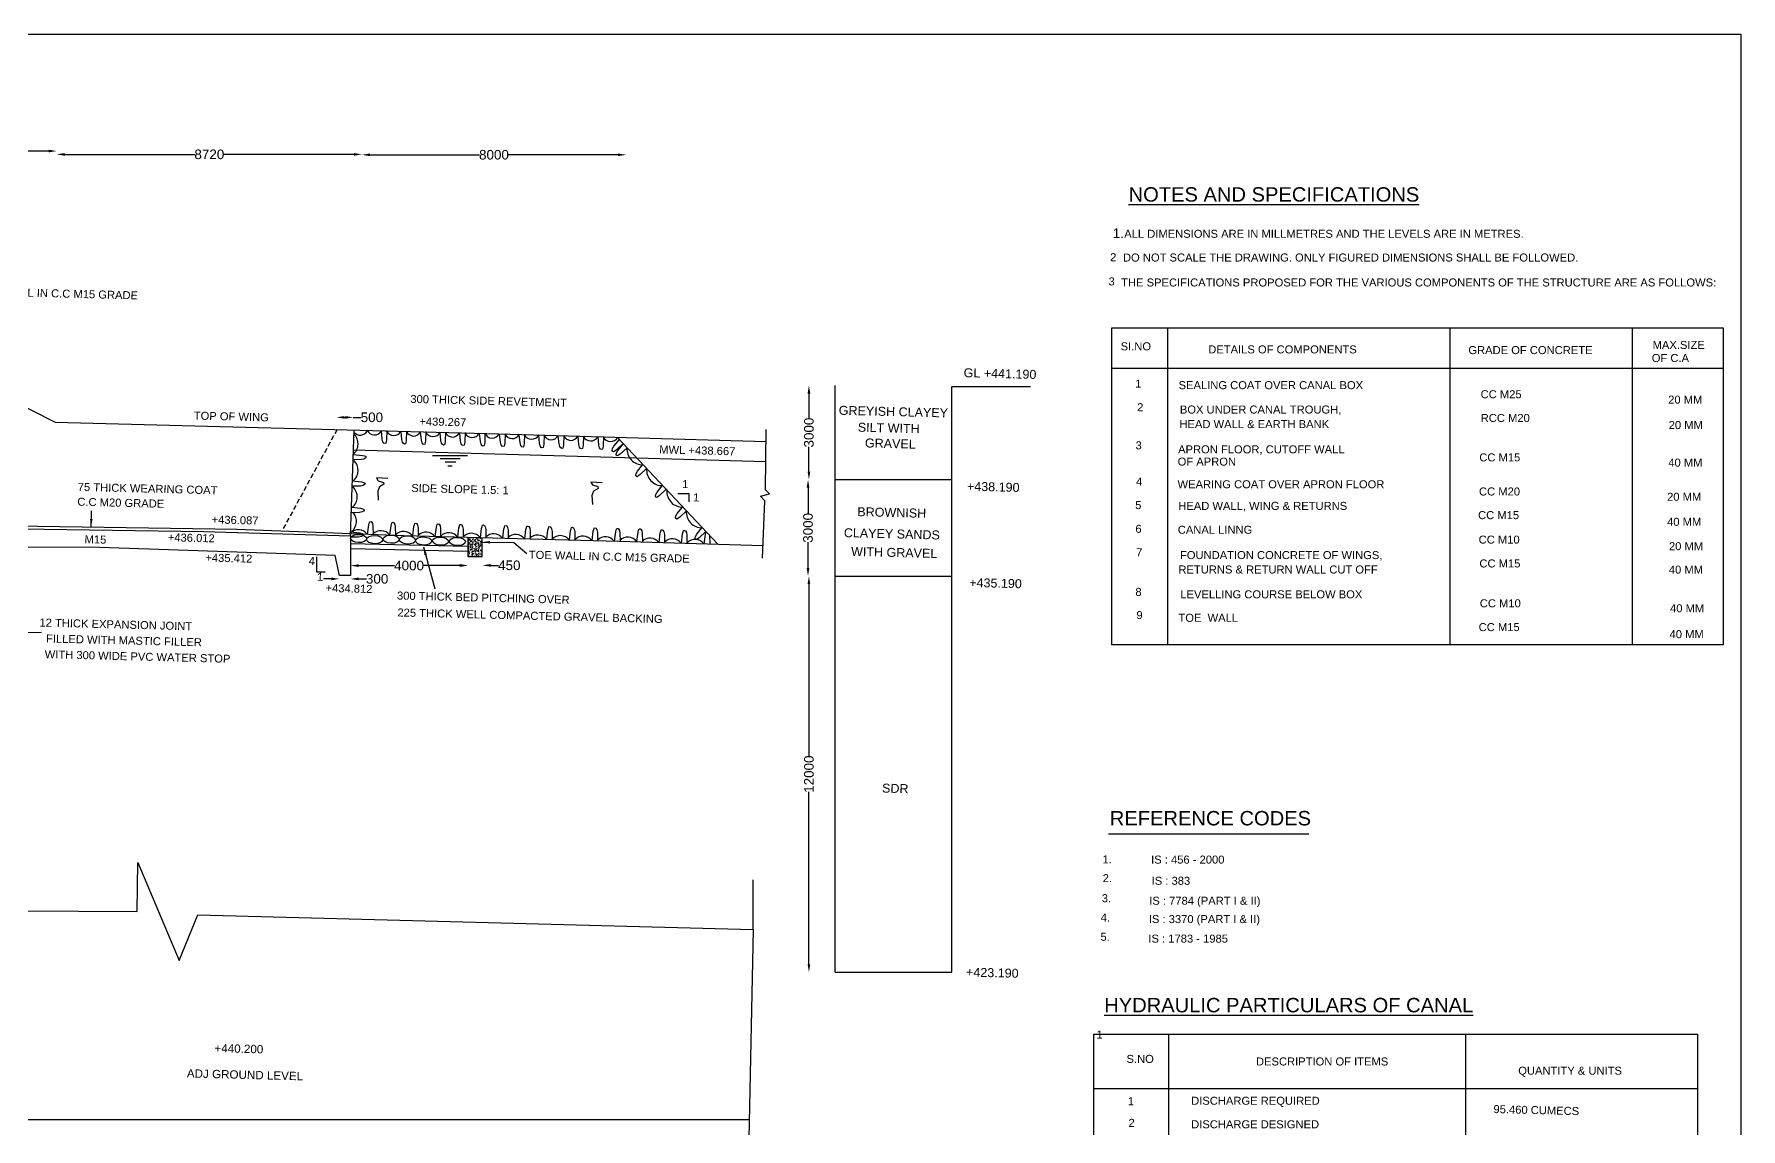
# Model space of a CAD drawing. Header units: millimetres. Extents: x 4403 to 145284, y 12011 to 109869.
# Drawn here: x 91969 to 145283, y 75667 to 109869 of the extents above; entities that cross this region are included whole.
import ezdxf

# ---------------------------------------------------------------- set-up
doc = ezdxf.new("R2010")
doc.units = ezdxf.units.MM
doc.header["$MEASUREMENT"] = 0
doc.linetypes.add('DASHED', pattern=[0.75, 0.5, -0.25])
for name, color, linetype in [('DIM', 7, 'Continuous'), ('DWG', 7, 'Continuous'), ('TEXT', 7, 'Continuous')]:
    doc.layers.add(name, color=color, linetype=linetype)
doc.styles.get("Standard").update_dxf_attribs({"font": 'arial.ttf'})
doc.dimstyles.new('Civil', dxfattribs={"dimtxt": 300, "dimasz": 250, "dimexe": 0.1, "dimexo": 0.0625, "dimgap": 0.09, "dimtad": 0, "dimdec": 0, "dimzin": 12, "dimdsep": 46, "dimtxsty": 'Standard', "dimcen": 0.1, "dimse1": 1, "dimse2": 1, "dimadec": 0, "dimazin": 2, "dimtfac": 1, "dimtdec": 0, "dimtofl": 0, "dimtmove": 0, "dimatfit": 3, "dimfxl": 1, "dimfrac": 1, "dimtolj": 1, "dimtzin": 0, "dimarcsym": 0})

# ---------------------------------------------------------------- blocks, each defined once
blk = doc.blocks.new('*D14')
at = {"layer": 'Defpoints', "color": 0, "transparency": 16777216}
for p in [(88809, 106607), (92674, 106607), (92674, 106216)]:
    blk.add_point(p, dxfattribs=at)
at = {"layer": 'DIM', "color": 0, "lineweight": -2, "transparency": 16777216}
for p, q in [((89059, 106216), (90294, 106216)), ((92424, 106216), (91189, 106216))]:
    blk.add_line(p, q, dxfattribs=at)
at = {"layer": 'DIM', "color": 0, "transparency": 16777216}
for points in [[(89059, 106258), (89059, 106175), (88809, 106216)], [(92424, 106258), (92424, 106175), (92674, 106216)]]:
    blk.add_solid(points, dxfattribs=at)
at = {"layer": 'DIM', "color": 0, "transparency": 16777216, "insert": (90741, 106216), "char_height": 300, "attachment_point": 5}
blk.add_mtext('\\A1;3820', dxfattribs=at)
blk = doc.blocks.new('*D15')
at = {"layer": 'Defpoints', "color": 0, "transparency": 16777216}
for p in [(92674, 106216), (102209, 106216), (102209, 106112)]:
    blk.add_point(p, dxfattribs=at)
at = {"layer": 'DIM', "color": 0, "lineweight": -2, "transparency": 16777216}
for p, q in [((92924, 106112), (96994, 106112)), ((101959, 106112), (97890, 106112))]:
    blk.add_line(p, q, dxfattribs=at)
at = {"layer": 'DIM', "color": 0, "transparency": 16777216}
for points in [[(92924, 106154), (92924, 106070), (92674, 106112)], [(101959, 106154), (101959, 106070), (102209, 106112)]]:
    blk.add_solid(points, dxfattribs=at)
at = {"layer": 'DIM', "color": 0, "transparency": 16777216, "insert": (97442, 106112), "char_height": 300, "attachment_point": 5}
blk.add_mtext('\\A1;8720', dxfattribs=at)
blk = doc.blocks.new('*D16')
at = {"layer": 'Defpoints', "color": 0, "transparency": 16777216}
for p in [(102209, 106216), (110457, 106216), (110457, 106099)]:
    blk.add_point(p, dxfattribs=at)
at = {"layer": 'DIM', "color": 0, "lineweight": -2, "transparency": 16777216}
for p, q in [((102459, 106099), (105885, 106099)), ((110207, 106099), (106781, 106099))]:
    blk.add_line(p, q, dxfattribs=at)
at = {"layer": 'DIM', "color": 0, "transparency": 16777216}
for points in [[(102459, 106141), (102459, 106057), (102209, 106099)], [(110207, 106141), (110207, 106057), (110457, 106099)]]:
    blk.add_solid(points, dxfattribs=at)
at = {"layer": 'DIM', "color": 0, "transparency": 16777216, "insert": (106333, 106099), "char_height": 300, "attachment_point": 5}
blk.add_mtext('\\A1;8000', dxfattribs=at)
blk = doc.blocks.new('*D17')
at = {"layer": 'Defpoints', "color": 0, "transparency": 16777216}
for p in [(101503, 92955), (101852, 92955), (101852, 92849)]:
    blk.add_point(p, dxfattribs=at)
at = {"layer": 'DIM', "color": 0, "lineweight": -2, "transparency": 16777216}
for p, q in [((101253, 92849), (101003, 92849)), ((102102, 92849), (102352, 92849))]:
    blk.add_line(p, q, dxfattribs=at)
at = {"layer": 'DIM', "color": 0, "transparency": 16777216}
for points in [[(101253, 92891), (101253, 92807), (101503, 92849)], [(102102, 92891), (102102, 92807), (101852, 92849)]]:
    blk.add_solid(points, dxfattribs=at)
at = {"layer": 'DIM', "color": 0, "transparency": 16777216, "insert": (102683, 92849), "char_height": 300, "attachment_point": 5}
blk.add_mtext('\\A1;300', dxfattribs=at)
blk = doc.blocks.new('*D18')
at = {"layer": 'Defpoints', "color": 0, "transparency": 16777216}
for p in [(101852, 93272), (105510, 93272), (105510, 93264)]:
    blk.add_point(p, dxfattribs=at)
at = {"layer": 'DIM', "color": 0, "lineweight": -2, "transparency": 16777216}
for p, q in [((102102, 93264), (103227, 93264)), ((105260, 93264), (104135, 93264))]:
    blk.add_line(p, q, dxfattribs=at)
at = {"layer": 'DIM', "color": 0, "transparency": 16777216}
for points in [[(102102, 93305), (102102, 93222), (101852, 93264)], [(105260, 93305), (105260, 93222), (105510, 93264)]]:
    blk.add_solid(points, dxfattribs=at)
at = {"layer": 'DIM', "color": 0, "transparency": 16777216, "insert": (103681, 93264), "char_height": 300, "attachment_point": 5}
blk.add_mtext('\\A1;4000', dxfattribs=at)
blk = doc.blocks.new('*D19')
at = {"layer": 'Defpoints', "color": 0, "transparency": 16777216}
for p in [(105510, 93264), (105975, 93272), (105975, 93264)]:
    blk.add_point(p, dxfattribs=at)
at = {"layer": 'DIM', "color": 0, "lineweight": -2, "transparency": 16777216}
for p, q in [((105260, 93272), (105010, 93272)), ((106225, 93272), (106475, 93272))]:
    blk.add_line(p, q, dxfattribs=at)
at = {"layer": 'DIM', "color": 0, "transparency": 16777216}
for points in [[(105260, 93314), (105260, 93230), (105510, 93272)], [(106225, 93314), (106225, 93230), (105975, 93272)]]:
    blk.add_solid(points, dxfattribs=at)
at = {"layer": 'DIM', "color": 0, "transparency": 16777216, "insert": (106812, 93272), "char_height": 300, "attachment_point": 5}
blk.add_mtext('\\A1;450', dxfattribs=at)
blk = doc.blocks.new('*D20')
at = {"layer": 'Defpoints', "color": 0, "transparency": 16777216}
for p in [(101412, 97838), (101938, 97896), (101938, 97838)]:
    blk.add_point(p, dxfattribs=at)
at = {"layer": 'DIM', "color": 0, "lineweight": -2, "transparency": 16777216}
for p, q in [((101662, 97896), (101688, 97896)), ((101938, 97896), (102188, 97896))]:
    blk.add_line(p, q, dxfattribs=at)
at = {"layer": 'DIM', "color": 0, "transparency": 16777216}
for points in [[(101662, 97938), (101662, 97854), (101412, 97896)], [(101688, 97938), (101688, 97854), (101938, 97896)]]:
    blk.add_solid(points, dxfattribs=at)
at = {"layer": 'DIM', "color": 0, "transparency": 16777216, "insert": (102519, 97896), "char_height": 300, "attachment_point": 5}
blk.add_mtext('\\A1;500', dxfattribs=at)
blk = doc.blocks.new('*D78')
at = {"layer": 'Defpoints', "color": 0, "transparency": 16777216}
for p in [(116172, 92936), (116990, 92936), (116990, 80562)]:
    blk.add_point(p, dxfattribs=at)
at = {"layer": 'DIM', "color": 0, "lineweight": -2, "transparency": 16777216}
for p, q in [((116172, 92686), (116172, 87299)), ((116172, 80812), (116172, 86199))]:
    blk.add_line(p, q, dxfattribs=at)
at = {"layer": 'DIM', "color": 0, "transparency": 16777216}
for points in [[(116130, 92686), (116213, 92686), (116172, 92936)], [(116130, 80812), (116213, 80812), (116172, 80562)]]:
    blk.add_solid(points, dxfattribs=at)
at = {"layer": 'DIM', "color": 0, "transparency": 16777216, "insert": (116172, 86749), "char_height": 300, "attachment_point": 5, "rotation": 90}
blk.add_mtext('\\A1;12000', dxfattribs=at)
blk = doc.blocks.new('*D79')
at = {"layer": 'Defpoints', "color": 0, "transparency": 16777216}
for p in [(116144, 95952), (116990, 95952), (116990, 92936)]:
    blk.add_point(p, dxfattribs=at)
at = {"layer": 'DIM', "color": 0, "lineweight": -2, "transparency": 16777216}
for p, q in [((116144, 95702), (116144, 94891)), ((116144, 93186), (116144, 93996))]:
    blk.add_line(p, q, dxfattribs=at)
at = {"layer": 'DIM', "color": 0, "transparency": 16777216}
for points in [[(116102, 95702), (116185, 95702), (116144, 95952)], [(116102, 93186), (116185, 93186), (116144, 92936)]]:
    blk.add_solid(points, dxfattribs=at)
at = {"layer": 'DIM', "color": 0, "transparency": 16777216, "insert": (116144, 94444), "char_height": 300, "attachment_point": 5, "rotation": 90}
blk.add_mtext('\\A1;3000', dxfattribs=at)
blk = doc.blocks.new('*D80')
at = {"layer": 'Defpoints', "color": 0, "transparency": 16777216}
for p in [(116172, 98891), (116990, 98891), (116990, 95952)]:
    blk.add_point(p, dxfattribs=at)
at = {"layer": 'DIM', "color": 0, "lineweight": -2, "transparency": 16777216}
for p, q in [((116172, 98641), (116172, 97869)), ((116172, 96202), (116172, 96974))]:
    blk.add_line(p, q, dxfattribs=at)
at = {"layer": 'DIM', "color": 0, "transparency": 16777216}
for points in [[(116130, 98641), (116214, 98641), (116172, 98891)], [(116130, 96202), (116214, 96202), (116172, 95952)]]:
    blk.add_solid(points, dxfattribs=at)
at = {"layer": 'DIM', "color": 0, "transparency": 16777216, "insert": (116172, 97421), "char_height": 300, "attachment_point": 5, "rotation": 90}
blk.add_mtext('\\A1;3000', dxfattribs=at)

msp = doc.modelspace()

# ---------------------------------------------------------------- hatches: boundary and pattern name
at = {"layer": 'DWG'}
h = msp.add_hatch(dxfattribs=at)
h.set_pattern_fill('AR-CONC', color=256, scale=20, style=0)
h.set_pattern_definition([(50, (0, 0), (143.45204, -12.55043), [15, -165]), (355, (0, 0), (-27.75027, 150.43843), [12, -132]), (100.4514, (11.95, -1.05), (115.70188, 137.88791), [12.74804, -140.22842]), (46.1842, (0, 40), (213.4482, -33.1038), [22.5, -247.5]), (96.6356, (17.79, 37.24), (186.93254, 194.82357), [19.12206, -210.3426]), (351.1842, (0, 40), (186.9324, 194.82372), [18, -198]), (21, (20, 30), (119.38141, -80.52378), [15, -165]), (326, (20, 30), (48.66307, 145.03001), [12, -132]), (71.4514, (29.95, 23.29), (168.04453, 64.5061), [12.74804, -140.22842]), (37.5, (0, 0), (2.431971, 66.57877), [0, -130.4, 0, -134, 0, -132.5]), (7.5, (0, 0), (52.613907, 78.882342), [0, -76.4, 0, -127.4, 0, -50.5]), (327.5, (-44.6, 0), (106.764487, -4.510974), [0, -50, 0, -156, 0, -207]), (317.5, (-64.6, 0), (116.637234, 20.020996), [0, -65, 0, -103.6, 0, -147])])
h.paths.add_polyline_path([(105962.2, 94140.4), (105516.1, 94152), (105516.1, 93551.7), (105962.2, 93551.7)])

# ---------------------------------------------------------------- linework, layer by layer
msp.add_lwpolyline([(145283.4, 12010.7), (4403.4, 12010.7), (4403.4, 109869), (145283.4, 109869)], close=True)
at = {"layer": 'DIM'}
msp.add_lwpolyline([(125634.3, 99434.9), (144731.5, 99434.9)], dxfattribs=at)
at = {"layer": 'DWG'}
for points in [[(88751.4, 99707.1), (92629.2, 97747.3), (106113.9, 97394.9), (114832.6, 97139.5)], [(116989.7, 80561.5), (116989.7, 98891)], [(116989.7, 80561.5), (120637.9, 80561.5), (120637.9, 98857.9), (123091.9, 98857.9)], [(101852.3, 94194), (101962.2, 97503.4)], [(102985.4, 97482.3), (102975.9, 97193), (102964.7, 97131.3), (102954.1, 97089.1), (102925.9, 97079.2), (102895.7, 97090.9), (102864.7, 97136.5), (102842.4, 97219.3), (102816.4, 97473)], [(103598.7, 97466.3), (103589.2, 97177), (103578, 97115.3), (103567.4, 97073.1), (103539.2, 97063.2), (103509, 97074.9), (103478, 97120.5), (103455.7, 97203.3), (103429.7, 97457)], [(104207.7, 97450.4), (104198.2, 97161.1), (104187, 97099.4), (104176.4, 97057.2), (104148.2, 97047.3), (104117.9, 97059), (104087, 97104.6), (104064.7, 97187.4), (104038.7, 97441.1)], [(104818.5, 97434.4), (104809, 97145.1), (104797.8, 97083.4), (104787.1, 97041.2), (104758.9, 97031.3), (104728.7, 97043), (104697.8, 97088.6), (104675.5, 97171.4), (104649.5, 97425.1)], [(105430.5, 97418.4), (105421, 97129.1), (105409.8, 97067.4), (105399.2, 97025.2), (105371, 97015.3), (105340.8, 97027), (105309.8, 97072.6), (105287.5, 97155.4), (105261.5, 97409.1)], [(106052.6, 97402.1), (106043.2, 97112.9), (106032, 97051.2), (106021.3, 97008.9), (105993.1, 96999), (105962.9, 97010.8), (105931.9, 97056.4), (105909.6, 97139.2), (105883.6, 97392.9)], [(106678.9, 97384.2), (106669.4, 97094.9), (106658.2, 97033.2), (106647.6, 96991), (106619.4, 96981.1), (106589.1, 96992.8), (106558.2, 97038.4), (106535.9, 97121.2), (106509.9, 97374.9)], [(107289.4, 97366.3), (107279.9, 97077), (107268.7, 97015.4), (107258.1, 96973.1), (107229.8, 96963.2), (107199.6, 96975), (107168.7, 97020.6), (107146.4, 97103.4), (107120.4, 97357.1)], [(107898.7, 97348.5), (107889.2, 97059.2), (107878, 96997.5), (107867.4, 96955.3), (107839.2, 96945.4), (107808.9, 96957.1), (107778, 97002.7), (107755.7, 97085.5), (107729.7, 97339.2)], [(108512.5, 97330.5), (108503.1, 97041.2), (108491.8, 96979.5), (108481.2, 96937.3), (108453, 96927.4), (108422.8, 96939.1), (108391.8, 96984.7), (108369.5, 97067.5), (108343.5, 97321.2)], [(109130.6, 97312.4), (109121.1, 97023.1), (109109.9, 96961.4), (109099.3, 96919.2), (109071.1, 96909.3), (109040.9, 96921), (109009.9, 96966.6), (108987.6, 97049.4), (108961.6, 97303.1)], [(109755.3, 97294.1), (109745.9, 97004.8), (109734.6, 96943.1), (109724, 96900.9), (109695.8, 96891), (109665.6, 96902.7), (109634.6, 96948.3), (109612.3, 97031.1), (109586.3, 97284.8)], [(110368.2, 97077.5), (110157, 96879.6), (110105.5, 96843.9), (110068.1, 96821.5), (110041.2, 96834.4), (110028.1, 96864.1), (110038.4, 96918.3), (110081.2, 96992.6), (110242.1, 97190.4)], [(110490.4, 96947.8), (110279.3, 96749.8), (110227.7, 96714.1), (110190.4, 96691.8), (110163.4, 96704.7), (110150.3, 96734.4), (110160.6, 96788.5), (110203.4, 96862.8), (110364.3, 97060.7)], [(110181.5, 97275.8), (113328.8, 93934.5)], [(114718.2, 93495.8), (114793.3, 95287.6), (114659.8, 95429.3), (114943.4, 95504.3), (114818.3, 95629.3), (114836.1, 97511.8)], [(101936.8, 96739.2), (102224.6, 96708.6), (102285.3, 96692.9), (102326.6, 96679.3), (102334.5, 96650.4), (102320.6, 96621.1), (102272.8, 96593.6), (102188.6, 96577.4), (101933.7, 96570)], [(101941.7, 96885.9), (114826.7, 96521.6)], [(104414.8, 96700.2), (105500.9, 96700.2)], [(104648.7, 96612.6), (105279.5, 96612.6)], [(104811.6, 96508.2), (105145.8, 96508.2)], [(103018.2, 95988), (102667.8, 96007), (102719.9, 95917.1), (102885.6, 95865), (102895.1, 95808.2), (102753, 95727.8), (102700.9, 95585.8), (102715.1, 95306.6)], [(104886.8, 96383), (105024.6, 96383)], [(111101.5, 96299.1), (110890.3, 96101.1), (110838.8, 96065.4), (110801.4, 96043), (110774.5, 96056), (110761.4, 96085.6), (110771.7, 96139.8), (110814.5, 96214.1), (110975.4, 96412)], [(26837.7, 95671.1), (30402.9, 94523.1), (35546.1, 94581.5), (50550.4, 94747.6), (58718.1, 94755.5), (70250.2, 94680.2), (85322.6, 94563.1), (92086.6, 94496.4), (98301.2, 94404.8), (103520.3, 94204), (110232.5, 94029.2), (114734.8, 93891.6)], [(101907.2, 95911.9), (102195, 95881.3), (102255.7, 95865.6), (102297.1, 95852), (102304.9, 95823.1), (102291, 95793.8), (102243.2, 95766.3), (102159, 95750.1), (101904.1, 95742.7)], [(109709.5, 95854.6), (109359, 95873.6), (109411.1, 95783.7), (109576.8, 95731.6), (109586.3, 95674.8), (109444.2, 95594.4), (109392.1, 95452.4), (109406.3, 95173.2)], [(111714.7, 95648.1), (111503.5, 95450.1), (111452, 95414.4), (111414.6, 95392.1), (111387.7, 95405), (111374.6, 95434.6), (111384.9, 95488.8), (111427.7, 95563.1), (111588.6, 95761)], [(112072.1, 95514.5), (112420.3, 95514.5), (112420.3, 95257.8)], [(116989.7, 95951.8), (120637.9, 95951.8)], [(101879.8, 95086.4), (102167.6, 95055.8), (102228.3, 95040.1), (102269.7, 95026.4), (102277.5, 94997.6), (102263.6, 94968.3), (102215.8, 94940.7), (102131.6, 94924.6), (101876.7, 94917.2)], [(112347.6, 94976.2), (112136.5, 94778.2), (112084.9, 94742.5), (112047.6, 94720.2), (112020.6, 94733.1), (112007.5, 94762.7), (112017.8, 94816.9), (112060.6, 94891.2), (112221.5, 95089.1)], [(88722, 94454.8), (97260.7, 94334.9), (101852.3, 94194), (101852.3, 92955.2), (101502.6, 92955.2), (101369, 93584.1), (93705.8, 93838), (88735, 93825.9)], [(102385, 94247.6), (102421.4, 94534.8), (102438.3, 94595.2), (102452.8, 94636.2), (102481.8, 94643.5), (102510.8, 94629), (102537.4, 94580.7), (102551.9, 94496.2), (102554.2, 94241.1)], [(103083.4, 94220.8), (103119.8, 94507.9), (103136.7, 94568.3), (103151.2, 94609.3), (103180.2, 94616.6), (103209.2, 94602.1), (103235.8, 94553.8), (103250.3, 94469.3), (103252.6, 94214.3)], [(103793.3, 94194.6), (103829.7, 94481.7), (103846.6, 94542.1), (103861.1, 94583.1), (103890.1, 94590.4), (103919.1, 94575.9), (103945.7, 94527.6), (103960.2, 94443.1), (103962.4, 94188)], [(104496.8, 94176.2), (104533.2, 94463.4), (104550.1, 94523.7), (104564.6, 94564.8), (104593.6, 94572), (104622.6, 94557.5), (104649.2, 94509.3), (104663.7, 94424.7), (104665.9, 94169.7)], [(105202.5, 94157.9), (105238.8, 94445), (105255.7, 94505.4), (105270.2, 94546.4), (105299.2, 94553.7), (105328.3, 94539.2), (105354.8, 94490.9), (105369.3, 94406.4), (105371.6, 94151.3)], [(105907.6, 94139.5), (105943.9, 94426.6), (105960.8, 94487), (105975.3, 94528.1), (106004.3, 94535.3), (106033.3, 94520.8), (106059.9, 94472.5), (106074.4, 94388), (106076.7, 94133)], [(106606.1, 94121.3), (106642.4, 94408.4), (106659.3, 94468.8), (106673.8, 94509.9), (106702.8, 94517.1), (106731.8, 94502.6), (106758.4, 94454.3), (106772.9, 94369.8), (106775.2, 94114.8)], [(107296.4, 94103.3), (107332.7, 94390.5), (107349.6, 94450.8), (107364.1, 94491.9), (107393.2, 94499.1), (107422.2, 94484.6), (107448.7, 94436.3), (107463.2, 94351.8), (107465.5, 94096.8)], [(107980.4, 94085.5), (108016.8, 94372.6), (108033.7, 94433), (108048.2, 94474.1), (108077.2, 94481.3), (108106.2, 94466.8), (108132.8, 94418.5), (108147.3, 94334), (108149.6, 94079)], [(108687.9, 94067.1), (108724.2, 94354.2), (108741.2, 94414.6), (108755.7, 94455.6), (108784.7, 94462.9), (108813.7, 94448.4), (108840.3, 94400.1), (108854.8, 94315.6), (108857, 94060.6)], [(109396, 94048.6), (109432.4, 94335.8), (109449.3, 94396.1), (109463.8, 94437.2), (109492.8, 94444.4), (109521.8, 94430), (109548.4, 94381.7), (109562.9, 94297.1), (109565.2, 94042.1)], [(110100.9, 94030.3), (110137.3, 94317.4), (110154.2, 94377.8), (110168.7, 94418.8), (110197.7, 94426.1), (110226.7, 94411.6), (110253.3, 94363.3), (110267.8, 94278.8), (110270.1, 94023.8)], [(110799.4, 94020), (110835.8, 94307.2), (110852.7, 94367.5), (110867.2, 94408.6), (110896.2, 94415.8), (110925.2, 94401.3), (110951.8, 94353.1), (110966.3, 94268.5), (110968.6, 94013.5)], [(111492, 93989.2), (111528.3, 94276.3), (111545.2, 94336.7), (111559.7, 94377.8), (111588.7, 94385), (111617.7, 94370.5), (111644.3, 94322.2), (111658.8, 94237.7), (111661.1, 93982.7)], [(112955.3, 94331), (112744.1, 94133.1), (112692.6, 94097.4), (112655.3, 94075), (112628.3, 94087.9), (112615.2, 94117.6), (112625.5, 94171.8), (112668.3, 94246.1), (112829.2, 94443.9)], [(101854.3, 94317.9), (102142.1, 94287.3), (102202.8, 94271.6), (102244.1, 94257.9), (102252, 94229.1), (102238.1, 94199.8), (102190.3, 94172.2), (102106.1, 94156), (101851.2, 94148.6)], [(101852.3, 93953.8), (105516.1, 93868.7)], [(105516.1, 94152), (105516.1, 93551.7), (105962.2, 93551.7), (105962.2, 94140.4)], [(112190.5, 93967.9), (112226.8, 94255), (112243.7, 94315.4), (112258.2, 94356.4), (112287.2, 94363.7), (112316.2, 94349.2), (112342.8, 94300.9), (112357.3, 94216.4), (112359.6, 93961.4)], [(112902.2, 93946.1), (112938.5, 94233.2), (112955.5, 94293.6), (112965, 94320.7)], [(113065.8, 94213.7), (113069.1, 94194.6), (113071.3, 93939.6)], [(100784.9, 93537.8), (100784.9, 93070), (101061.5, 93070)], [(101852.3, 93803.6), (105516.1, 93718.5)], [(116989.7, 92935.6), (120637.9, 92935.6)], [(7529.2, 82214.9), (21414.6, 82375.8), (21394.5, 83743.5), (22683, 81128.7), (23065.5, 82456.2), (46191.1, 82717.6), (46573.7, 84145.7), (46936.1, 81892.9), (47278.3, 82697.4), (62920.4, 82697.4), (62940.5, 84025.7), (64128.4, 81028.7), (64088.1, 82637.8), (79302.9, 82597.4), (79302.9, 83703.7), (80269.3, 81531.4), (80551.1, 82537.1), (95185.6, 82457.3), (95205.8, 83986), (96494.3, 80928.6), (97078.1, 82356.7), (114429.5, 81894), (114429.5, 83442.8)], [(114429.5, 81894), (113848.4, 53778.4), (114392, 53778.4), (113425.6, 53174.9), (113808.1, 53094.5), (113808.1, 26608.6)], [(90622.9, 75956.1), (114306.8, 75956.1)]]:
    msp.add_lwpolyline(points, dxfattribs=at)
at = {"layer": 'DWG', "linetype": 'DASHED', "ltscale": 300}
msp.add_lwpolyline([(101430.1, 97517.3), (99711.9, 94350.5)], dxfattribs=at)
at = {"layer": 'DWG'}
for centre, radius, start, end in [((101661.8, 97066.2), 427.3, 310.05713, 46.1404), ((102155.3, 97588.2), 246.8, 217.68486, 332.8063), ((102597.2, 97592.2), 246.8, 203.83851, 332.8063), ((103206.4, 97576.3), 246.8, 203.83851, 332.8063), ((103819.7, 97560.3), 246.8, 203.83851, 332.8063), ((104428.7, 97544.4), 246.8, 203.83851, 332.8063), ((105039.5, 97528.4), 246.8, 203.83851, 332.8063), ((105651.5, 97512.4), 246.8, 203.83851, 332.8063), ((106273.6, 97496.2), 246.8, 203.83851, 332.8063), ((106899.9, 97478.2), 246.8, 203.83851, 332.8063), ((107510.4, 97460.3), 246.8, 203.83851, 332.8063), ((108119.7, 97442.5), 246.8, 203.83851, 332.8063), ((108733.5, 97424.5), 246.8, 203.83851, 332.8063), ((109351.6, 97406.4), 246.8, 203.83851, 332.8063), ((109976.3, 97388.1), 246.8, 203.83851, 332.8063), ((101661.8, 96238.9), 427.3, 310.05713, 46.1404), ((110973.3, 96899.2), 485.3, 174.25771, 272.31889), ((111586.5, 96248.2), 485.3, 174.25771, 272.31889), ((101634.4, 95413.4), 427.3, 310.05713, 46.1404), ((112219.4, 95576.3), 485.3, 174.25771, 272.31889), ((101608.9, 94644.9), 427.3, 310.05713, 39.89138), ((112827.1, 94931.2), 485.3, 174.25771, 272.31889), ((102101.8, 94037.7), 345, 37.56079, 135.65721), ((102800.2, 94010.9), 345, 37.56079, 135.65721), ((103510.1, 93984.6), 345, 37.56079, 135.65721), ((104213.6, 93966.3), 345, 37.56079, 135.65721), ((104919.3, 93947.9), 345, 37.56079, 135.65721), ((105624.4, 93929.6), 345, 37.56079, 135.65721), ((106322.8, 93911.4), 345, 37.56079, 135.65721), ((107013.2, 93893.4), 345, 37.56079, 135.65721), ((107697.2, 93875.6), 345, 37.56079, 135.65721), ((108404.7, 93857.2), 345, 37.56079, 135.65721), ((109112.8, 93838.7), 345, 37.56079, 135.65721), ((109817.7, 93820.4), 345, 37.56079, 135.65721), ((110516.2, 93810.1), 345, 37.56079, 135.65721), ((111208.7, 93779.3), 345, 37.56079, 135.65721), ((111907.3, 93757.9), 345, 37.56079, 135.65721), ((112619, 93736.2), 345, 37.56079, 135.65721)]:
    msp.add_arc(centre, radius, start, end, dxfattribs=at)
for centre in [(102103.9, 94109.6), (102605, 94075.3), (103119.4, 94089.4), (103629.2, 94066), (104134.3, 94033.3), (104662.7, 94028.6), (105191.2, 94019.3)]:
    msp.add_ellipse(centre, major_axis=(-251.6, 9.3), ratio=0.5089531, dxfattribs=at)
at = {"layer": 'TEXT'}
for p, q in [((127375.9, 100705.4), (127375.9, 90798.4)), ((136187.7, 100694.7), (136187.7, 90791.5)), ((141883.4, 100694.7), (141883.4, 90791.5)), ((125524.4, 84886.5), (131785.7, 84886.5)), ((127399.7, 78623.1), (127399.7, 66519.1)), ((136682.7, 78620.4), (136682.7, 66527.1)), ((143928.6, 76912.8), (125075.2, 76912.8))]:
    msp.add_line(p, q, dxfattribs=at)
for points in [[(125634.3, 100697), (144731.5, 100697), (144731.5, 90787.6), (125634.3, 90787.6)], [(125074.4, 78628.7), (143930.4, 78628.7), (143930.4, 66522.6), (125074.4, 66522.6)]]:
    msp.add_lwpolyline(points, close=True, dxfattribs=at)

# ---------------------------------------------------------------- texts
for s, height, p in [('%%UNOTES AND SPECIFICATIONS', 450, (126157.2, 104636)), ('1. ALL DIMENSIONS ARE IN MILLI METERS AND LEVELS ARE IN METERS.', 0.2, (125681.7, 103531.5)), ('1.', 300, (125663, 103499)), ('ALL DIMENSIONS ARE IN MILLMETRES AND THE LEVELS ARE IN METRES.', 250, (126020.1, 103506.1)), ('DO NOT SCALE THE DRAWING. ONLY FIGURED DIMENSIONS SHALL BE FOLLOWED.', 250, (125982, 102764.7)), ('THE SPECIFICATIONS PROPOSED FOR THE VARIOUS COMPONENTS OF THE STRUCTURE ARE AS FOLLOWS:', 250, (125925, 101985.2)), ('SI.NO', 250, (125908.4, 99990.8)), ('MAX.SIZE', 250, (142526.3, 100033.7)), ('DETAILS OF COMPONENTS', 250, (128645.9, 99893.9)), ('GRADE OF CONCRETE', 250, (136770.2, 99872.5)), ('OF C.A', 250, (142500, 99625.4)), ('SEALING COAT OVER CANAL BOX', 250, (127719.4, 98777.2)), ('CC M25', 250, (137154.7, 98493.1)), ('BOX UNDER CANAL TROUGH,', 250, (127759.3, 98015.2)), ('20 MM', 250, (143012.4, 98325.2)), ('HEAD WALL & EARTH BANK', 250, (127745, 97560.4)), ('RCC M20', 250, (137157, 97751.9)), ('20 MM', 250, (143029.1, 97532.2)), ('APRON FLOOR, CUTOFF WALL', 250, (127703.3, 96771.6)), ('OF APRON', 250, (127690.2, 96388.2)), ('CC M15', 250, (137112.9, 96520.7)), ('40 MM', 250, (143016.4, 96356.9)), ('WEARING COAT OVER APRON FLOOR', 250, (127686.5, 95680.6)), ('CC M20', 250, (137104.1, 95455.1)), ('20 MM', 250, (142978.7, 95290.2)), ('HEAD WALL, WING & RETURNS', 250, (127708.6, 95005.2)), ('CC M15', 250, (137074.8, 94716)), ('CANAL LINNG', 250, (127693.7, 94259.9)), ('40 MM', 250, (142979.5, 94508.4)), ('CC M10', 250, (137092.7, 93951.3)), ('20 MM', 250, (143036.7, 93745.7)), ('FOUNDATION CONCRETE OF WINGS,', 250, (127762.5, 93468.5)), ('CC M15', 250, (137116.2, 93206.6)), ('RETURNS & RETURN WALL CUT OFF', 250, (127712.4, 93017.9)), ('40 MM', 250, (143033.8, 93013.5)), ('LEVELLING COURSE BELOW BOX', 250, (127773.1, 92242.1)), ('TOE  WALL', 250, (127714.7, 91508.8)), ('CC M10', 250, (137127.7, 91961.9)), ('40 MM', 250, (143071.2, 91807.1)), ('CC M15', 250, (137093.2, 91218.1)), ('40 MM', 250, (143056.3, 90998)), ('REFERENCE CODES', 450, (125569.7, 85148.2)), ('1.', 250, (125341, 83961.4)), ('IS : 456 - 2000', 250, (126860.6, 83954.9)), ('2.', 250, (125348, 83374.9)), ('IS : 383', 250, (126878.2, 83292.6)), ('3.', 250, (125319.9, 82749.5)), ('IS : 7784 (PART I & II)', 250, (126801.8, 82669.3)), ('4.', 250, (125286.1, 82144.9)), ('IS : 3370 (PART I & II)', 250, (126789.1, 82096.8)), ('5.', 250, (125277.9, 81543.7)), ('IS : 1783 - 1985', 250, (126776.3, 81486.2)), ('%%UHYDRAULIC PARTICULARS OF CANAL', 450, (125396, 79308.1)), ('S.NO', 250, (126091.7, 77728.1)), ('DESCRIPTION OF ITEMS', 250, (130136.2, 77647.6)), ('QUANTITY & UNITS', 250, (138328.9, 77359.9)), ('1', 250, (126133.2, 76405.8)), ('DISCHARGE REQUIRED', 250, (128111.3, 76420.9)), ('2', 250, (126154.6, 75730)), ('DISCHARGE DESIGNED', 250, (128111.3, 75685.2))]:
    msp.add_text(s, height=height, dxfattribs=at).set_placement(p)
for s, height, p in [('2', 250, (125577.2, 102776.8)), ('HEAD WALL IN C.C M15 GRADE', 250, (89934.6, 101712.1)), ('3', 250, (125527.2, 102020.8)), ('GL +441.190', 280, (121001.5, 99152.8)), ('1', 250, (126361.8, 98829.1)), ('300 THICK SIDE REVETMENT', 250, (103717.8, 98349.2)), ('GREYISH CLAYEY', 280, (117101, 97978.4)), ('2', 250, (126421.6, 98091.1)), ('TOP OF WING', 250, (96952.1, 97827.9)), ('+439.267', 250, (103999.6, 97650.2)), ('SILT WITH', 280, (117695.2, 97449.6)), ('GRAVEL', 280, (117918.1, 96958)), ('3', 250, (126371.6, 96900.4)), ('MWL +438.667', 250, (111493.2, 96769.8)), ('4', 250, (126389.3, 95770)), ('75 THICK WEARING COAT', 250, (93327.9, 95600.6)), ('SIDE SLOPE 1.5: 1', 250, (103746.3, 95566.4)), ('1', 250, (112209.9, 95689.1)), ('1', 250, (112548.3, 95271.4)), ('+438.190', 280, (121105.8, 95606.3)), ('C.C M20 GRADE', 250, (93314.7, 95137.8)), ('BROWNISH', 280, (117680.5, 94811.3)), ('5', 250, (126360.1, 95033.4)), ('+436.087', 250, (97509.1, 94582)), ('CLAYEY SANDS', 280, (117259.1, 94154.2)), ('6', 250, (126367.9, 94290.9)), ('M15', 250, (93541, 93966.2)), ('+436.012', 250, (96141.7, 94026.7)), ('WITH GRAVEL', 280, (117485.2, 93568.9)), ('+435.412', 250, (97315, 93392)), ('4', 250, (100541.7, 93286.4)), ('TOE WALL IN C.C M15 GRADE', 250, (107418.9, 93482.5)), ('7', 250, (126390.6, 93558.3)), ('1', 250, (100801.6, 92792.4)), ('+435.190', 280, (121176.9, 92598)), ('+434.812', 250, (101067.8, 92444.1)), ('300 THICK BED PITCHING OVER', 250, (103301, 92206.1)), ('8', 250, (126365.7, 92320.8)), ('225 THICK WELL COMPACTED GRAVEL BACKING', 250, (103313.9, 91677.5)), ('9', 250, (126398.1, 91596.7)), ('12 THICK EXPANSION JOINT', 250, (92131, 91363)), ('FILLED WITH MASTIC FILLER', 250, (92337.7, 90864.2)), ('WITH 300 WIDE PVC WATER STOP', 250, (92296.7, 90372.2)), ('SDR', 280, (118453.8, 86174.6)), ('+423.190', 280, (121077, 80426.8)), ('1', 250, (125151.7, 78490.3)), ('+440.200', 260, (97600, 78062.4)), ('ADJ GROUND LEVEL', 260, (96736.6, 77273.1)), ('95.460 CUMECS', 250, (137552.6, 76161.9))]:
    msp.add_text(s, height=height, rotation=358.56911, dxfattribs=at).set_placement(p)

# ---------------------------------------------------------------- dimensions: what is measured, and where the dimension line sits
at = {"layer": 'DIM'}
for p1, p2, distance, text, picture, middle in [((88808.6, 106607.1), (92674.4, 106607.1), -390.8, '3820', '*D14', (90741.5, 106216.3)), ((92674.4, 106216.3), (102209.1, 106216.3), -104.2, '8720', '*D15', (97441.8, 106112.1)), ((102209.1, 106216.3), (110456.8, 106216.3), -117.4, '8000', '*D16', (106332.9, 106098.8)), ((116989.7, 95951.8), (116989.7, 98891), 817.8, '3000', '*D80', (116171.9, 97421.4)), ((101412.1, 97838.4), (101937.8, 97838.4), 57.6, '500', '*D20', (102518.8, 97896.1)), ((116989.7, 92935.6), (116989.7, 95951.8), 846.1, '3000', '*D79', (116143.6, 94443.7)), ((101852.3, 93272.1), (105509.7, 93272.1), -8.3, '4000', '*D18', (103681, 93263.8)), ((105509.7, 93263.8), (105974.6, 93263.8), 8.3, '450', '*D19', (106811.6, 93272.1)), ((101502.6, 92955.2), (101852.3, 92955.2), -106, '300', '*D17', (102683.2, 92849.1)), ((116989.7, 80561.5), (116989.7, 92935.6), 818, '12000', '*D78', (116171.6, 86748.6))]:
    dim = msp.add_aligned_dim(p1=p1, p2=p2, distance=distance, text=text, dimstyle='Civil', dxfattribs=at)
    dim.commit()
    dim.dimension.update_dxf_attribs({"geometry": picture, "text_midpoint": middle})

# ---------------------------------------------------------------- leaders
at = {"layer": 'TEXT'}
for points in [[(88749.3, 95746.7), (91310.5, 91175.1), (92196.4, 91188.3)], [(93747.5, 94471.9), (93762.6, 94976.1)], [(104134.9, 93845.9), (104484.6, 92543.5)], [(105962.2, 93996.7), (106956.3, 93988.8), (107361.6, 93647.3)]]:
    msp.add_leader(points, dimstyle='Civil', override={"dimgap": 0.09, "dimtad": 0}, dxfattribs=at)

doc.saveas('drawing.dxf')
